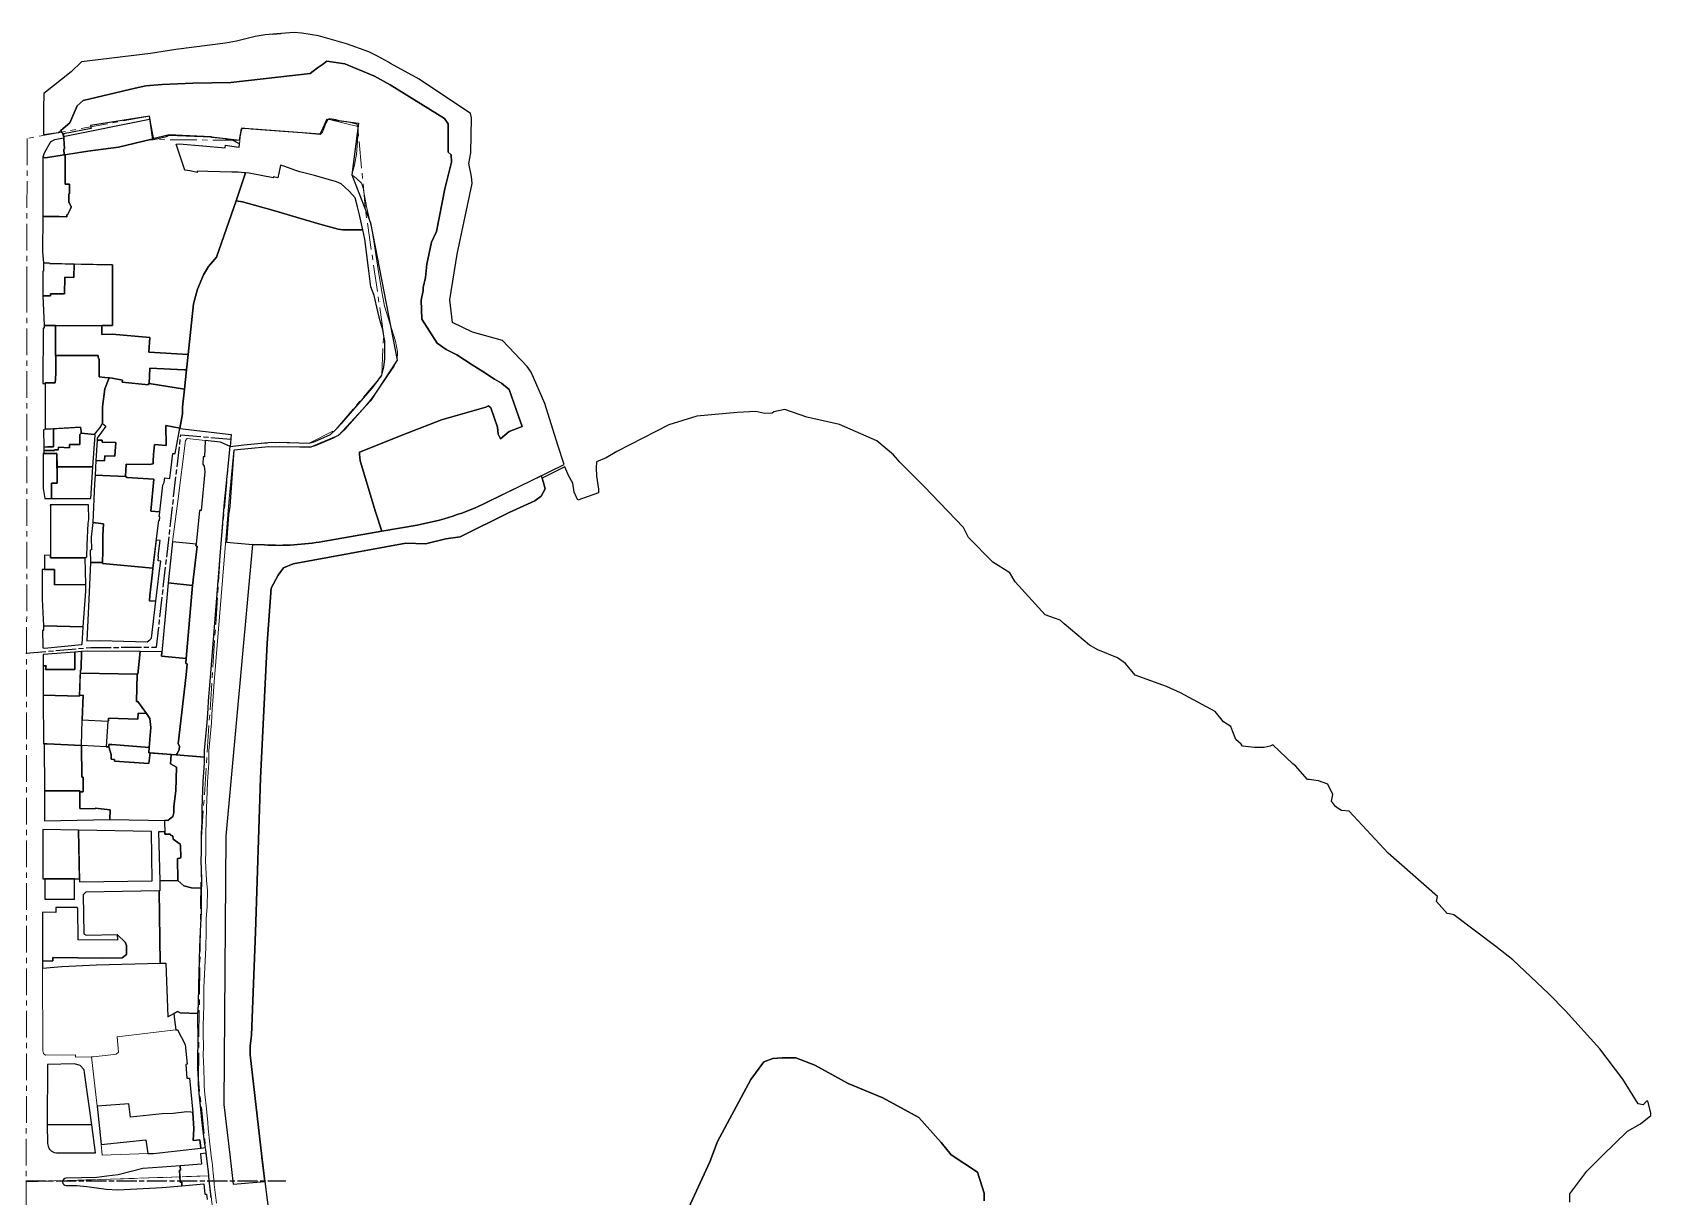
# Model space of a CAD drawing. Header units: millimetres. Extents: x 125232 to 134072, y 142885 to 152835.
# Drawn here: x 129595 to 131522, y 150669 to 152055 of the extents above; entities that cross this region are included whole.
import ezdxf

# ---------------------------------------------------------------- set-up
doc = ezdxf.new("R2010")
doc.units = ezdxf.units.MM
doc.linetypes.add('ACAD_ISO08W100', pattern=[36, 24, -3, 6, -3])
doc.linetypes.add('CENTER', pattern=[50.8, 31.75, -6.35, 6.35, -6.35])
for name, color, linetype in [('commerce', 10, 'Continuous'), ('commerce and residence', 32, 'Continuous'), ('green & plaza', 80, 'Continuous'), ('hospital', 231, 'Continuous'), ('industry', 35, 'Continuous'), ('military', 76, 'Continuous'), ('reserve', 253, 'Continuous'), ('residence', 2, 'Continuous'), ('residence-bad', 41, 'Continuous'), ('villadom', 51, 'Continuous'), ('water', 4, 'Continuous'), ('老城北中心线', 7, 'ACAD_ISO08W100')]:
    doc.layers.add(name, color=color, linetype=linetype)
for name, color, linetype, lineweight in [('government', 221, 'Continuous', 0), ('historical site', 232, 'Continuous', 0), ('parking', 8, 'Continuous', 0), ('school', 31, 'Continuous', 0), ('storage', 197, 'Continuous', 0), ('super block', 6, 'CENTER', 0)]:
    doc.layers.add(name, color=color, linetype=linetype, lineweight=lineweight)

msp = doc.modelspace()

# ---------------------------------------------------------------- linework, layer by layer
at = {"layer": 'commerce'}
for points in [[(129634.4, 151909.6), (129633.4, 151909.4), (129611.1, 151905.9), (129608, 151906.6), (129607.7, 151845.3), (129607.7, 151836), (129627.2, 151836.2), (129636.5, 151835.8), (129636.6, 151838.1), (129637.3, 151838.1), (129640.8, 151845.3), (129641.6, 151847.1), (129641.5, 151848.3), (129640.9, 151849.4), (129639.9, 151851), (129638.7, 151853.4), (129638.8, 151863.1), (129639.8, 151863.1), (129639.8, 151874.6), (129634.4, 151874.6)], [(129690.7, 151778.6), (129645.3, 151779.5), (129644.8, 151763.6), (129634.2, 151763.9), (129633.8, 151744), (129617.2, 151744.1), (129617, 151741.6), (129607.8, 151741.6), (129609.4, 151706.3), (129637.3, 151706.1), (129678, 151706.4), (129691, 151706.4)], [(129622.8, 151706.2), (129609.4, 151706.3), (129609.4, 151703.3), (129608.1, 151703.2), (129608, 151637.1), (129610.5, 151637.1), (129610.5, 151638), (129622.7, 151638.2), (129623.5, 151648.6), (129623.4, 151670.5), (129622.9, 151670.5)], [(129620.7, 151583.4), (129610.7, 151582.9), (129608.7, 151582.2), (129609, 151561.4), (129613.5, 151561.9), (129620.7, 151561.8)], [(129670.2, 151575.8), (129669.3, 151576.4), (129653.4, 151578.1), (129651.8, 151576.4), (129651.8, 151564.4), (129639.8, 151564.6), (129639.7, 151560.8), (129626.4, 151561.5), (129626.3, 151558.1), (129621.8, 151558.4), (129621.8, 151557.3), (129609, 151557.5), (129609, 151553.8), (129624.7, 151553.9), (129624.8, 151538), (129667.6, 151538)], [(129624.7, 151553.9), (129609, 151553.8), (129608.3, 151553.8), (129608.2, 151512.2), (129610.1, 151500.2), (129618.2, 151500.1), (129618.2, 151518.4), (129624.9, 151518.5)], [(129658.3, 151429.6), (129617, 151429.7), (129616.9, 151432.4), (129609.8, 151432.6), (129610, 151415.8), (129621.8, 151415.9), (129621.7, 151397.5), (129659, 151397.9)], [(129654.8, 151236.6), (129655.7, 151265.9), (129651.7, 151265.8), (129651.6, 151264.8), (129608.4, 151266.1), (129608.6, 151208), (129613.2, 151208), (129654.1, 151206.3)], [(129655.9, 151168.4), (129654.2, 151168.3), (129654.1, 151206.3), (129654, 151206.3), (129613.2, 151208), (129609.6, 151208), (129609.8, 151152.2), (129651.9, 151152), (129652, 151150.9), (129656, 151150.8)], [(129652, 151150.9), (129651.9, 151152), (129609.8, 151152.2), (129609.9, 151116.4), (129687.8, 151117.9), (129688.1, 151129.3), (129670.2, 151131.4), (129670.2, 151130.6), (129652, 151131.2)], [(129771.9, 151087), (129771.3, 151088.7), (129763.2, 151094.7), (129762.8, 151098.5), (129760.2, 151098.8), (129759.9, 151100.6), (129753.2, 151100.5), (129753.2, 151103.2), (129745.6, 151103.4), (129747, 151045.1), (129768.7, 151045.5), (129768.2, 151071.5), (129770.8, 151072), (129772, 151072.9)], [(129645.6, 151047.3), (129610.4, 151047.2), (129610.4, 151022.9), (129645.6, 151023)], [(129649.7, 151012), (129648.9, 151013.1), (129623.2, 151013), (129623.5, 151007.2), (129607.5, 151007.6), (129607.5, 150949.3), (129619.9, 150949.6), (129619.9, 150953.8), (129679.5, 150952.9), (129702.5, 150953.2), (129707.6, 150957.3), (129707.6, 150967.9), (129705.8, 150971.8), (129696.9, 150980.6), (129696.4, 150980.9), (129696.9, 150974.3), (129650.1, 150974.6)], [(129658, 150813.5), (129657.2, 150819.7), (129652.2, 150825), (129645.7, 150826.9), (129613.5, 150826.3), (129613.2, 150754.6), (129666.3, 150754.4)], [(129666.3, 150754.4), (129613.2, 150754.6), (129613.6, 150732.2), (129614.1, 150728.9), (129615.5, 150725.8), (129618, 150723.3), (129621.2, 150721.5), (129624.1, 150721), (129670.7, 150720.8)]]:
    msp.add_lwpolyline(points, close=True, dxfattribs=at)
at = {"layer": 'commerce and residence'}
for points in [[(129645.3, 151779.5), (129615.8, 151780), (129615.8, 151780.5), (129608.8, 151780.8), (129608.8, 151771), (129607.8, 151770.9), (129607.8, 151741.6), (129617, 151741.6), (129617.2, 151744.1), (129633.8, 151744), (129634.2, 151763.9), (129644.8, 151763.6)], [(129779, 151653.4), (129776.5, 151653.5), (129735.4, 151655.4), (129734.4, 151637.1), (129776.6, 151630.4)]]:
    msp.add_lwpolyline(points, close=True, dxfattribs=at)
at = {"layer": 'government'}
msp.add_lwpolyline([(129754.3, 150947), (129747.5, 150946.9), (129671.6, 150944.7), (129630.5, 150942.9), (129607.4, 150941.1), (129607.8, 150842.5), (129608.5, 150839.2), (129611, 150837.2), (129646.6, 150837.6), (129646.8, 150835), (129667.7, 150835.3), (129685.8, 150837.3), (129695.1, 150838.3), (129698, 150840.8), (129696.3, 150859.1), (129756, 150866.4), (129766.3, 150867.5), (129764.5, 150879.3), (129764, 150887), (129756.5, 150882.8)], close=True, dxfattribs=at)
at = {"layer": 'green & plaza'}
for points in [[(129847.9, 151941.5), (129869, 151939.8), (129938.2, 151934.5), (129947.4, 151952.1), (129983.8, 151947.1), (129975.6, 151885.9), (129997.8, 151828.5), (130029.6, 151665), (129998.1, 151616.6), (129959.8, 151575.4), (129927, 151561.3), (129877, 151561.8), (129835.4, 151557.7), (129830.4, 151490.6), (129828.7, 151480.8), (129826.4, 151448.4), (129857.5, 151445.6), (129871.8, 151444.9, 0.055962), (129941.3, 151449.1), (130011.6, 151461.4), (130003.9, 151484.4), (129985.7, 151545.1), (129984.9, 151553), (129984.9, 151555.6), (130041.5, 151578.2), (130082.5, 151593.9), (130135.2, 151608.9), (130138.2, 151610.7), (130141.3, 151608.1), (130149.1, 151585.4), (130150, 151576.7), (130152.6, 151571.5), (130163.1, 151580.2), (130178.5, 151586.2), (130174.3, 151598.3), (130162.8, 151630.2), (130153.9, 151637.8), (130145.7, 151642.2), (130131.5, 151651.4), (130119.1, 151659.4), (130100.5, 151671.5), (130092.7, 151675.3), (130087.9, 151677.8), (130077.4, 151685.1), (130058.9, 151713.8), (130058.2, 151736.6), (130060.8, 151747.9), (130060.8, 151751.4), (130063.4, 151763.6), (130065.1, 151779.3), (130070.4, 151805.4), (130076.5, 151818.4), (130086.3, 151868.9), (130094.2, 151900.7), (130094, 151909.4), (130090.5, 151912.7), (130090.2, 151946.4), (130086.2, 151952.8), (130021.2, 151992.8), (130002.7, 152003.2), (129967.2, 152017.9), (129946, 152021), (129940.6, 152017.3), (129934.7, 152013), (129926, 152006.5), (129831.7, 151995.6), (129786.6, 151994.9), (129749.8, 151993.2), (129730.6, 151991.8), (129717.7, 151989), (129655.9, 151974.4), (129648.6, 151967.8), (129639.9, 151947.7), (129631.9, 151940.8), (129629.3, 151938.7), (129631.7, 151934), (129632, 151931.4), (129734.7, 151952), (129739.6, 151928), (129755, 151931.5), (129758.1, 151933.1), (129808.6, 151931), (129842, 151926.9), (129844.3, 151940.4)], [(129879.8, 151393.5), (129887.9, 151408.8), (129894.3, 151417.7), (129905.7, 151422.5), (130040.1, 151447.2), (130063.5, 151446.4), (130087.8, 151452.1), (130104.8, 151454.5), (130163, 151483.6), (130193.7, 151497.3), (130201, 151502.9), (130205.8, 151511.8), (130203.4, 151520.7), (130201.3, 151527.4), (130136.9, 151495.8, -0.070772), (130053.3, 151468.7), (130011.6, 151461.4), (129941.3, 151449.1, -0.055962), (129871.8, 151444.9), (129857.5, 151445.6), (129825.6, 151098), (129823.4, 150778.5), (129830.3, 150718.5), (129834.3, 150683.5), (129872.2, 150686.8), (129868.6, 150715.6), (129868.5, 150716.5), (129854.7, 150837.5), (129854.7, 150848), (129856.3, 150861), (129861.2, 150983.7), (129866.8, 151167), (129874.9, 151328)], [(129770.4, 150700.3), (129771.6, 150700.4), (129771.5, 150705.3), (129750, 150703.8), (129727.1, 150702.3), (129697.6, 150694.9), (129684, 150693), (129672.1, 150691.7), (129635.6, 150690.7, 0.99467), (129635.8, 150682), (129648.4, 150682), (129660.3, 150680.7), (129683.1, 150677.8), (129697.2, 150676.8), (129750, 150679.7), (129773.2, 150681.6), (129773.2, 150686), (129771.3, 150686)]]:
    msp.add_lwpolyline(points, format="xyb", close=True, dxfattribs=at)
for points in [[(129633, 151916.4), (129633.6, 151916.6), (129632.7, 151929.5), (129621.9, 151927.4), (129620.8, 151926.9), (129618.1, 151925.4), (129617.1, 151924.7), (129616.7, 151924.2), (129609.9, 151912.3), (129609.1, 151910.4), (129608, 151906.6), (129611.1, 151905.9), (129633.4, 151909.4)], [(129979.8, 151858.2), (129972.8, 151865.9), (129967.1, 151871.5), (129963, 151875.2), (129957.5, 151877.6), (129931.3, 151884.8), (129913.9, 151889.3), (129907.7, 151891.2), (129895.9, 151895.8), (129890.9, 151897.3), (129889.9, 151893.4), (129887.5, 151882.2), (129882.5, 151883.4), (129882.1, 151882.2), (129853.3, 151887.6), (129849.3, 151888), (129838.5, 151856), (129838, 151854.8), (129845.4, 151853.4), (129881.4, 151843.6), (129920.3, 151832), (129937.7, 151826.8), (129959.3, 151821.2), (129965, 151820.1), (129988.7, 151820.4), (129984.8, 151838), (129982.4, 151847.7)], [(129650.5, 151105.4), (129607.9, 151106.1), (129607.8, 151047.2), (129651.7, 151047.3)]]:
    msp.add_lwpolyline(points, close=True, dxfattribs=at)
for points in [[(130728.5, 150664), (130728.5, 150672.9), (130720.4, 150697.9), (130720.4, 150697.9), (130689.3, 150718.6), (130677.2, 150733.1), (130650.5, 150763), (130607.6, 150786.4), (130566.4, 150803.4), (130526.8, 150825.2), (130504.2, 150834.1), (130488, 150834.1), (130476.7, 150833.3), (130466.2, 150829.2), (130450.8, 150808.2), (130410.8, 150734.6), (130402, 150710.3), (130360.7, 150620.7)], [(129808.4, 150667.5), (129805.8, 150688.2), (129804.9, 150698.8), (129803.8, 150707.5), (129802.2, 150720.7), (129795.4, 150719.8), (129796.6, 150707.5), (129771.5, 150705.4), (129771.6, 150700.4), (129770.4, 150700.3), (129771.3, 150686), (129773.2, 150686), (129773.2, 150681.6), (129799.4, 150684), (129800.7, 150671.8), (129802.6, 150671.9), (129803.4, 150665.4)]]:
    msp.add_lwpolyline(points, dxfattribs=at)
at = {"layer": 'historical site'}
msp.add_lwpolyline([(129808.4, 150667.5), (129805.8, 150688.2), (129804.9, 150698.8), (129803.8, 150707.5), (129802.1, 150721.4), (129800.9, 150731.3), (129798.4, 150750), (129797.2, 150760.4), (129796.1, 150772.8), (129794.1, 150791.7), (129793.3, 150802.4), (129793.1, 150808.4), (129792.3, 150821.9), (129792.2, 150837.9), (129792.6, 150849.8), (129792.7, 150864.9), (129792.4, 150872.9), (129792.4, 150884.6), (129793.1, 150897.3), (129793.5, 150920.8), (129794.7, 150965.7), (129795.5, 150984.9), (129796.3, 151000), (129796.8, 151008.5), (129796.9, 151019.8), (129796.6, 151027.7), (129797, 151047.3), (129796.5, 151068.7), (129796.7, 151079.3), (129796.8, 151101.2), (129797.4, 151115.6), (129797.7, 151131.6), (129798.9, 151162.9), (129800.3, 151185.3), (129800.5, 151200.2), (129803.4, 151233.6), (129804.5, 151249.9), (129805, 151259.3), (129806.9, 151282.4), (129821.4, 151461.4), (129823.7, 151491.1), (129824.6, 151500), (129825.3, 151506.9), (129830.7, 151562.3), (129847.3, 151564.1), (129876.1, 151566.8), (129889.8, 151567.3), (129925, 151566), (129931.6, 151568), (129950.3, 151576.3), (129956.6, 151582.4), (129963.9, 151590.1), (130000, 151631.7), (130004, 151636.8), (130011.6, 151647), (130013.9, 151656.7), (130015, 151666.5), (130015.1, 151681), (130014.9, 151688.2), (130014.3, 151691.6), (130012.5, 151701.1), (130009, 151713.1), (130006.6, 151723), (130002.1, 151742.1), (129998.5, 151752.2), (129995.7, 151774.6), (129991.2, 151809.1), (129984.8, 151838), (129982.4, 151847.7), (129979.8, 151858.2), (129972.8, 151865.9), (129967.1, 151871.5), (129963, 151875.2), (129957.5, 151877.6), (129931.3, 151884.8), (129913.9, 151889.3), (129907.7, 151891.2), (129895.9, 151895.8), (129890.9, 151897.3), (129889.9, 151893.4), (129887.5, 151882.2), (129882.5, 151883.4), (129882.1, 151882.2), (129853.3, 151887.6), (129847.6, 151888.1), (129840.5, 151888.8), (129832.8, 151888.9), (129804.3, 151889.6), (129791.6, 151890.1), (129791.4, 151888.6), (129783.3, 151890.5), (129776.9, 151891.3), (129766.5, 151922.4), (129770.3, 151922.7), (129798.5, 151920.3), (129825.1, 151918.1), (129825.3, 151921.1), (129838.1, 151919.2), (129841.4, 151918.6), (129843.5, 151938.1), (129844.9, 151941.8), (129851.8, 151941), (129855.1, 151940.5), (129867.1, 151939.5), (129916.4, 151935.8), (129937.9, 151933.7), (129940.7, 151936.5), (129946.6, 151951.8), (129949.3, 151952.7), (129956.7, 151951.8), (129960.7, 151950.5), (129966.1, 151949.7), (129969.3, 151949.3), (129981.8, 151946.2), (129982.7, 151943.5), (129983.2, 151937.7), (129981.8, 151914.8), (129981.4, 151910.4), (129978.8, 151897.4), (129975.6, 151885.9), (129980.7, 151881.8), (129987.1, 151875.8), (129989.2, 151870), (129993.3, 151848), (130000, 151819.1), (130007, 151773.1), (130011.2, 151748.6), (130014.5, 151729.5), (130022.8, 151702.9), (130027.7, 151687.6), (130030, 151674.8), (130029.6, 151665), (130026.2, 151657.9), (130017.5, 151645.1), (130007.5, 151630.5), (130002, 151623), (130000, 151620.1), (129991.5, 151610), (129967.3, 151582.3), (129959.6, 151575.2), (129953.7, 151572), (129933.1, 151563.2), (129925.7, 151560.9), (129889.8, 151562.2), (129876.5, 151561.8), (129847.8, 151559), (129835.4, 151557.7), (129829.7, 151500), (129828.7, 151490.6), (129826.5, 151461), (129811.9, 151282), (129810.1, 151259), (129809.6, 151250), (129808.5, 151233.2), (129805.6, 151199.9), (129805.4, 151185.1), (129804, 151162.7), (129803.6, 151151.5), (129802.8, 151131.4), (129802.4, 151115.4), (129801.9, 151101.1), (129801.8, 151079.3), (129801.5, 151068.7), (129802.7, 151045.3), (129803.9, 151033.9), (129803.6, 151013.8), (129802.5, 151000), (129802.4, 150984.6), (129801.8, 150965.7), (129799.6, 150917.5), (129799.4, 150897.2), (129799, 150883.9), (129798.7, 150873), (129798.9, 150862.9), (129799, 150847.3), (129798.9, 150837.2), (129799.4, 150821.6), (129799.9, 150805.5), (129800, 150799.9), (129800.7, 150791), (129802.8, 150773.4), (129804.1, 150757), (129804.8, 150750), (129806.6, 150731.8), (129808.3, 150717.6), (129809.8, 150706.6), (129810.4, 150700.6), (129810.7, 150696.6), (129811.4, 150689.7), (129811.9, 150683.4), (129814.8, 150661)], dxfattribs=at)
at = {"layer": 'hospital'}
msp.add_lwpolyline([(129736.4, 151227.7), (129735.1, 151238.1), (129731.2, 151244.2), (129721.3, 151244.7), (129721.1, 151237.5), (129686.1, 151238.6), (129686, 151235.4), (129685.2, 151235.2), (129683.1, 151204.7), (129686.4, 151204.7), (129686.3, 151207.1), (129689.9, 151207.2), (129734.4, 151203.6)], close=True, dxfattribs=at)
at = {"layer": 'industry'}
for points in [[(129838.5, 151856), (129849.3, 151888), (129847.6, 151888.1), (129840.5, 151888.8), (129832.8, 151888.9), (129804.3, 151889.6), (129791.6, 151890.1), (129791.4, 151888.6), (129783.3, 151890.5), (129776.9, 151891.3), (129766.5, 151922.4), (129770.3, 151922.7), (129798.5, 151920.3), (129825.1, 151918.1), (129825.3, 151921.1), (129838.1, 151919.2), (129841.4, 151918.6), (129841.8, 151922.6), (129833.5, 151927.1), (129826, 151927.8), (129826.1, 151928.6), (129808.5, 151930.3), (129808.6, 151931), (129774.1, 151932.7), (129758.1, 151933.2), (129738.7, 151928.7), (129738.8, 151928), (129735.9, 151928), (129697.9, 151918.7), (129661.4, 151913.9), (129634.4, 151909.6), (129634.4, 151874.6), (129639.8, 151874.6), (129639.8, 151863.1), (129638.8, 151863.1), (129638.7, 151853.4), (129639.9, 151851), (129640.9, 151849.4), (129641.5, 151848.3), (129641.6, 151847.1), (129640.8, 151845.3), (129637.3, 151838.1), (129636.6, 151838.1), (129636.5, 151835.8), (129627.2, 151836.2), (129607.7, 151836), (129607.5, 151794), (129608.8, 151780.8), (129615.8, 151780.5), (129615.8, 151780), (129690.7, 151778.6), (129691, 151706.4), (129678, 151706.4), (129678.1, 151695.6), (129690.5, 151695.8), (129735.1, 151691.9), (129734.2, 151674.4), (129780.9, 151671.7), (129787.2, 151732.3), (129791.9, 151749.4), (129799.3, 151766.5), (129805, 151776.5), (129814.7, 151787.6)], [(129737.2, 151103.6), (129650.5, 151105.4), (129651.7, 151043.7), (129738.2, 151045)]]:
    msp.add_lwpolyline(points, close=True, dxfattribs=at)
at = {"layer": 'military'}
for points in [[(129652.6, 151295.5), (129653.6, 151297.5), (129654, 151318), (129646.1, 151317.4), (129646.1, 151296.6), (129611.2, 151296.6), (129611.7, 151301.1), (129608.1, 151301.1), (129608.4, 151266.1), (129651.6, 151264.8)], [(129778.4, 151290.3), (129779.8, 151303.5), (129778.1, 151303.7), (129778.7, 151309.8), (129749.2, 151312.4), (129749.7, 151317.6), (129723.8, 151318), (129721.1, 151291), (129720.1, 151291), (129719.5, 151258.6), (129721, 151258.5), (129731.2, 151244.2), (129735.1, 151238.1), (129736.4, 151227.7), (129734.4, 151203.6), (129734.1, 151197.3), (129760.8, 151195.3), (129766.6, 151194.9), (129767.9, 151196.5), (129770.2, 151200.8), (129770.4, 151205.3), (129768.9, 151208)]]:
    msp.add_lwpolyline(points, close=True, dxfattribs=at)
at = {"layer": 'parking'}
for points in [[(129685.2, 151235.2), (129654.8, 151236.6), (129654.1, 151206.3), (129683.1, 151204.7)], [(129730.5, 150736.5), (129677.3, 150731), (129678.7, 150718.2), (129733, 150720)]]:
    msp.add_lwpolyline(points, close=True, dxfattribs=at)
at = {"layer": 'reserve'}
for points in [[(129681.6, 151630.7), (129686.7, 151643.9), (129681.6, 151644.5), (129674.8, 151645.1), (129674.9, 151666), (129673.6, 151668.4), (129673.7, 151670.7), (129623.4, 151670.5), (129623.5, 151648.6), (129622.7, 151638.2), (129610.5, 151638), (129610.5, 151637.1), (129610.7, 151582.9), (129652.8, 151585.2), (129653.6, 151580.4), (129653.4, 151578.1), (129669.3, 151576.4), (129676.3, 151585), (129678.9, 151589.6), (129679.1, 151609.4)], [(129786.2, 151396.8), (129756.9, 151399.9), (129754, 151364.2), (129749.2, 151312.4), (129778.7, 151309.8)], [(129723.8, 151318), (129660.9, 151318.5), (129654, 151318), (129653.6, 151297.5), (129652.6, 151295.5), (129652.5, 151292.3), (129721.1, 151291)], [(129797.7, 151131.6), (129798.9, 151162.9), (129800.3, 151185.3), (129800.4, 151192.4), (129766.6, 151194.9), (129760.8, 151195.3), (129760.5, 151195.3), (129759.9, 151184.1), (129766.9, 151180.4), (129766.3, 151152.1), (129763.9, 151133.5), (129763.8, 151126.3), (129762.6, 151121.7), (129756.7, 151116.8), (129752.8, 151116.8), (129753.2, 151100.5), (129759.9, 151100.6), (129760.2, 151098.8), (129762.8, 151098.5), (129763.2, 151094.7), (129771.3, 151088.7), (129771.9, 151087), (129772, 151072.9), (129770.8, 151072), (129768.2, 151071.5), (129768.7, 151045.5), (129775.7, 151039.1), (129785, 151036.5), (129796.8, 151036), (129797, 151047.3), (129796.5, 151068.7), (129796.7, 151079.3), (129796.8, 151101.2), (129797.4, 151115.6)], [(129795.5, 150984.9), (129796.3, 151000), (129796.8, 151008.5), (129796.9, 151019.8), (129796.6, 151027.7), (129796.8, 151036), (129785, 151036.5), (129775.7, 151039.1), (129768.7, 151045.5), (129747, 151045.1), (129747.3, 151033.2), (129746.3, 151033.2), (129747.5, 150946.9), (129754.3, 150947), (129756.5, 150882.8), (129768, 150889.2), (129771.3, 150887.7), (129792.5, 150887), (129793.1, 150897.3), (129793.5, 150920.8), (129794.7, 150965.7)], [(129797.2, 150760.4), (129796.1, 150772.8), (129794.1, 150791.7), (129793.3, 150802.4), (129793.1, 150808.4), (129792.3, 150821.9), (129792.2, 150837.9), (129792.6, 150849.8), (129792.7, 150864.9), (129792.4, 150872.9), (129792.4, 150884.6), (129792.5, 150887), (129771.3, 150887.7), (129768, 150889.2), (129764, 150887), (129764.5, 150879.3), (129766.3, 150867.5), (129768.3, 150867.6), (129777.2, 150850.1), (129779.8, 150826.4), (129778.3, 150826.3), (129779.3, 150809.9), (129782.5, 150810.1), (129786.3, 150769.1), (129787.5, 150749.5), (129786.9, 150735.7), (129794.9, 150736.5), (129796.1, 150726.4), (129801.4, 150727.2), (129800.9, 150731.3), (129798.4, 150750)]]:
    msp.add_lwpolyline(points, close=True, dxfattribs=at)
at = {"layer": 'residence'}
for points in [[(129734.7, 151955.6), (129664.7, 151944.4), (129665.3, 151940.9), (129632.3, 151934.7), (129633.6, 151916.6), (129633, 151916.4), (129633.4, 151909.4), (129661.4, 151913.9), (129697.9, 151918.7), (129735.9, 151928), (129738.8, 151928)], [(129735.1, 151691.9), (129690.5, 151695.8), (129678.1, 151695.6), (129678, 151706.4), (129637.3, 151706.1), (129622.8, 151706.2), (129622.9, 151670.5), (129623.4, 151670.5), (129673.7, 151670.7), (129673.6, 151668.4), (129674.9, 151666), (129674.8, 151645.1), (129681.6, 151644.5), (129690.3, 151643.5), (129702.6, 151641.2), (129702.4, 151638.9), (129733.7, 151635.5), (129733.8, 151637.2), (129734.4, 151637.1), (129735.4, 151655.4), (129776.5, 151653.5), (129779, 151653.4), (129780.9, 151671.7), (129734.2, 151674.4)], [(129651.8, 151576.4), (129653.4, 151578.1), (129653.6, 151580.4), (129652.8, 151585.2), (129620.7, 151583.4), (129620.7, 151561.8), (129613.5, 151561.9), (129609, 151561.4), (129609, 151557.5), (129621.8, 151557.3), (129621.8, 151558.4), (129626.3, 151558.1), (129626.4, 151561.5), (129639.7, 151560.8), (129639.8, 151564.6), (129651.8, 151564.4)], [(129667.6, 151538), (129624.8, 151538), (129624.9, 151518.5), (129618.2, 151518.4), (129618.2, 151500.1), (129665.1, 151500.3)], [(129745.8, 151474.1), (129746.6, 151473.9), (129747.2, 151478.4), (129746.4, 151478.5), (129747, 151483.9), (129747, 151484.3), (129736.6, 151485.1), (129740.2, 151523.4), (129708.4, 151525.4), (129706.1, 151526.5), (129670.1, 151528.1), (129669.5, 151517.7), (129667.5, 151471.8), (129680.2, 151470), (129679.4, 151456.4), (129679.4, 151437.7), (129679.1, 151423.9), (129679, 151422.9), (129738.9, 151417.2)], [(129662.1, 151492.9), (129616.8, 151492.9), (129616.9, 151491.4), (129616.9, 151491.4), (129617, 151432.4), (129616.9, 151432.4), (129617, 151429.7), (129658.3, 151429.6), (129660.3, 151430.7), (129660.8, 151445.2), (129661.9, 151470.4), (129662.6, 151475.4)], [(129791.5, 151443.7), (129790.1, 151443.9), (129790.3, 151445.7), (129762.1, 151448.6), (129756.9, 151399.9), (129786.2, 151396.8)], [(129658.9, 151390.1), (129659, 151397.9), (129621.7, 151397.5), (129621.8, 151415.9), (129610, 151415.8), (129607.1, 151415.7), (129607, 151380.3), (129608.6, 151348.6), (129655.8, 151347.6)], [(129738.3, 151412.2), (129738.8, 151417), (129738.9, 151417.2), (129679, 151422.9), (129679.1, 151423.9), (129664.5, 151423.9), (129662.6, 151379.9), (129660.1, 151330.9), (129676.7, 151331.1), (129732, 151329.5), (129735.4, 151331.8), (129737.4, 151334), (129742.2, 151377.9), (129734.7, 151378.4), (129735.2, 151384.6)], [(129646.1, 151317.4), (129608.1, 151314.4), (129608.1, 151301.1), (129611.7, 151301.1), (129611.2, 151296.6), (129646.1, 151296.6)], [(129720.1, 151291), (129652.5, 151292.3), (129651.7, 151265.8), (129655.7, 151265.9), (129654.8, 151236.6), (129685.2, 151235.2), (129686, 151235.4), (129686.1, 151238.6), (129721.1, 151237.5), (129721.3, 151244.7), (129731.2, 151244.2), (129721, 151258.5), (129719.5, 151258.6)], [(129766.9, 151180.4), (129759.9, 151184.1), (129760.5, 151195.3), (129735.5, 151197.2), (129733.9, 151184.5), (129693, 151187.4), (129693.3, 151189.3), (129689.1, 151189.7), (129689.4, 151195.4), (129686.4, 151204.7), (129683.1, 151204.7), (129654.1, 151206.3), (129654.2, 151168.3), (129655.9, 151168.4), (129656, 151150.8), (129652, 151150.9), (129652, 151131.2), (129670.2, 151130.6), (129670.2, 151131.4), (129688.1, 151129.3), (129687.8, 151117.9), (129756.7, 151116.8), (129762.6, 151121.7), (129763.8, 151126.3), (129763.9, 151133.5), (129766.3, 151152.1)], [(129735.5, 151197.2), (129734.1, 151197.3), (129734.4, 151203.6), (129689.9, 151207.2), (129686.3, 151207.1), (129686.4, 151204.7), (129689.4, 151195.4), (129689.1, 151189.7), (129693.3, 151189.3), (129693, 151187.4), (129733.9, 151184.5)], [(129746.3, 151033.2), (129659.1, 151031.6), (129655.9, 151028.3), (129656.6, 150982), (129659.5, 150980.2), (129696.4, 150980.9), (129696.9, 150980.6), (129705.8, 150971.8), (129707.6, 150967.9), (129707.6, 150957.3), (129702.5, 150953.2), (129679.5, 150952.9), (129619.9, 150953.8), (129619.9, 150949.6), (129607.5, 150949.3), (129607.4, 150941.1), (129630.5, 150942.9), (129671.6, 150944.7), (129747.5, 150946.9)], [(129787.5, 150749.5), (129786.3, 150769.1), (129784, 150769.4), (129779.4, 150769.9), (129763.1, 150767.9), (129750, 150767.4), (129712.1, 150763.6), (129710.2, 150779.3), (129704.9, 150779.1), (129672.7, 150776.4), (129677.3, 150731), (129730.5, 150736.5), (129733, 150720), (129739.5, 150720), (129796.1, 150726.4), (129794.9, 150736.5), (129786.9, 150735.7)]]:
    msp.add_lwpolyline(points, close=True, dxfattribs=at)
at = {"layer": 'residence-bad'}
for points in [[(129774.3, 151608.9), (129776.6, 151630.4), (129734.4, 151637.1), (129733.8, 151637.2), (129733.7, 151635.5), (129702.4, 151638.9), (129702.6, 151641.2), (129690.3, 151643.5), (129686.7, 151643.9), (129681.6, 151630.7), (129679.1, 151609.4), (129678.9, 151589.6), (129682.8, 151586.6), (129672.7, 151572.2), (129672.5, 151569.8), (129678.6, 151569.9), (129678.6, 151567.4), (129694.6, 151567.1), (129694.1, 151556.5), (129693.4, 151550.6), (129681.8, 151551.2), (129681.2, 151545.2), (129671.1, 151545.6), (129670.1, 151528.1), (129706.3, 151526.5), (129707.1, 151541), (129734.3, 151540.9), (129739.2, 151541.4), (129739.4, 151544.7), (129739.7, 151552.7), (129741, 151564.6), (129754.5, 151563.4), (129754.4, 151587.1), (129770.9, 151584), (129774.1, 151601.2)], [(129762.5, 151553.8), (129765.3, 151553.8), (129770.9, 151584), (129754.4, 151587.1), (129754.5, 151563.4), (129741, 151564.6), (129739.7, 151552.7), (129739.4, 151544.7), (129739.2, 151541.4), (129734.3, 151540.9), (129707.1, 151541), (129706.3, 151526.4), (129708.4, 151525.4), (129740.2, 151523.4), (129736.6, 151485.1), (129747, 151484.3), (129750.7, 151516.2), (129752.5, 151519.2), (129753.3, 151525), (129759, 151524.2)], [(129694.6, 151567.1), (129678.6, 151567.4), (129678.6, 151569.9), (129672.5, 151569.8), (129671.1, 151545.6), (129681.2, 151545.2), (129681.8, 151551.2), (129693.4, 151550.6), (129694.1, 151556.5)], [(129821.4, 151461.4), (129823.7, 151491.1), (129824.6, 151500), (129825.3, 151506.9), (129830.7, 151562.3), (129819.2, 151567.3), (129801.1, 151569.2), (129800.3, 151549.9), (129798.6, 151549.8), (129798.2, 151541.2), (129800, 151538.6), (129800.8, 151532), (129796.5, 151485.9), (129794.2, 151485.8), (129790.3, 151445.7), (129790.1, 151443.9), (129791.5, 151443.7), (129786.2, 151396.8), (129778.7, 151309.8), (129778.1, 151303.7), (129779.8, 151303.5), (129778.4, 151290.3), (129768.9, 151208), (129770.4, 151205.3), (129770.2, 151200.8), (129767.9, 151196.5), (129766.6, 151194.9), (129800.4, 151192.4), (129800.5, 151200.2), (129803.4, 151233.6), (129804.5, 151249.9), (129805, 151259.3), (129806.9, 151282.4)], [(129679.4, 151456.4), (129680.2, 151470), (129667.5, 151471.8), (129665.5, 151454.2), (129665.8, 151439.3), (129664.3, 151438.8), (129664.5, 151423.9), (129679.1, 151423.9), (129679.4, 151437.7)], [(129748.2, 151425.8), (129745.1, 151426.2), (129745.7, 151431.3), (129745.1, 151431.5), (129747.4, 151450.2), (129742.9, 151450.7), (129738.9, 151417.2), (129738.8, 151417), (129738.3, 151412.2), (129735.2, 151384.6), (129734.7, 151378.4), (129742.2, 151377.9), (129746.3, 151411.2)], [(129655.8, 151347.6), (129608.6, 151348.6), (129608.6, 151343.2), (129607.4, 151343.2), (129607.7, 151324.5), (129607.7, 151322.4), (129609.9, 151321.9), (129653.8, 151326.2), (129654.8, 151326.9)]]:
    msp.add_lwpolyline(points, close=True, dxfattribs=at)
at = {"layer": 'school'}
msp.add_lwpolyline([(129782.5, 150810.1), (129779.3, 150809.9), (129778.3, 150826.3), (129779.8, 150826.4), (129777.2, 150850.1), (129768.3, 150867.6), (129766.3, 150867.5), (129756, 150866.4), (129696.3, 150859.1), (129698, 150840.8), (129695.1, 150838.3), (129685.8, 150837.3), (129667.7, 150835.3), (129665.9, 150835.3), (129672.7, 150776.4), (129704.9, 150779.1), (129710.2, 150779.3), (129712.1, 150763.6), (129750, 150767.4), (129763.1, 150767.9), (129779.4, 150769.9), (129784, 150769.4), (129786.3, 150769.1)], close=True, dxfattribs=at)
at = {"layer": 'storage'}
msp.add_lwpolyline([(129800.8, 151532), (129800, 151538.6), (129798.2, 151541.2), (129798.6, 151549.8), (129800.3, 151549.9), (129801.1, 151569.2), (129779.5, 151571.6), (129777.9, 151569.2), (129768.5, 151497.1), (129762.1, 151448.6), (129790.3, 151445.7), (129794.2, 151485.8), (129796.5, 151485.9)], close=True, dxfattribs=at)
at = {"layer": 'super block'}
msp.add_lwpolyline([(129589.1, 151929), (129588.9, 151753.5), (129588.2, 150686.4), (129805.3, 150693.5), (129793.1, 150808.4), (129796.8, 151096.7), (129819.5, 151437.9), (129830.7, 151562.3), (129882.9, 151567.1), (129925, 151566), (129956.6, 151582.4), (130011.6, 151647), (130013.4, 151696.4), (129992.1, 151843.3), (129982.7, 151943.5), (129945.9, 151952.3), (129938.2, 151934.5), (129844.6, 151941), (129842, 151926.9), (129739.8, 151927.7), (129734.7, 151955.6), (129589.1, 151929)], dxfattribs=at)
msp.add_lwpolyline([(129860.5, 150252.9), (129805.3, 150693.5), (129588.2, 150686.4), (129587.6, 149887.5), (129769.2, 149894.4), (129833.2, 149906), (129916.2, 149921.7)], close=True, dxfattribs=at)
at = {"layer": 'villadom'}
msp.add_lwpolyline([(130006.6, 151723), (130002.1, 151742.1), (129998.5, 151752.2), (129995.7, 151774.6), (129991.2, 151809.1), (129988.7, 151820.4), (129965, 151820.1), (129959.3, 151821.2), (129937.7, 151826.8), (129920.3, 151832), (129881.4, 151843.6), (129845.4, 151853.4), (129838, 151854.8), (129814.7, 151787.6), (129805, 151776.5), (129799.3, 151766.5), (129791.9, 151749.4), (129787.2, 151732.3), (129780.9, 151671.7), (129779, 151653.4), (129776.6, 151630.4), (129774.3, 151608.9), (129774.1, 151601.2), (129770.9, 151583.8), (129832.1, 151576.6), (129830.7, 151562.3), (129847.3, 151564.1), (129876.1, 151566.8), (129889.8, 151567.3), (129925, 151566), (129931.6, 151568), (129950.3, 151576.3), (129956.6, 151582.4), (129963.9, 151590.1), (130000, 151631.7), (130004, 151636.8), (130011.6, 151647), (130013.9, 151656.7), (130015, 151666.5), (130015.1, 151681), (130014.9, 151688.2), (130014.3, 151691.6), (130012.5, 151701.1), (130009, 151713.1)], close=True, dxfattribs=at)
at = {"layer": 'water'}
msp.add_lwpolyline([(129891, 152054), (129872.4, 152052.4), (129860.5, 152050.7), (129838.6, 152044.9), (129825.2, 152042.7), (129766.3, 152034.9), (129736, 152030.4), (129654, 152020.4), (129641.8, 152008.3), (129608.9, 151982.6), (129608.8, 151964.8), (129608.6, 151937.2), (129608.6, 151933.7), (129626.4, 151936.3), (129631.9, 151940.8), (129639.9, 151947.7), (129648.6, 151967.8), (129655.9, 151974.4), (129717.7, 151989), (129730.6, 151991.8), (129749.8, 151993.2), (129786.6, 151994.9), (129831.7, 151995.6), (129926, 152006.5), (129934.7, 152013), (129940.6, 152017.3), (129946, 152021), (129967.2, 152017.9), (130002.7, 152003.2), (130021.2, 151992.8), (130086.2, 151952.8), (130090.2, 151946.4), (130090.5, 151912.7), (130094, 151909.4), (130094.2, 151900.7), (130086.3, 151868.9), (130076.5, 151818.4), (130070.4, 151805.4), (130065.1, 151779.3), (130063.4, 151763.6), (130060.8, 151751.4), (130060.8, 151747.9), (130058.2, 151736.6), (130058.9, 151713.8), (130077.4, 151685.1), (130087.9, 151677.8), (130092.7, 151675.3), (130100.5, 151671.5), (130119.1, 151659.4), (130131.5, 151651.4), (130145.7, 151642.2), (130153.9, 151637.8), (130162.8, 151630.2), (130174.3, 151598.3), (130178.5, 151586.2), (130163.1, 151580.2), (130152.6, 151571.5), (130150, 151576.7), (130149.1, 151585.4), (130141.3, 151608.1), (130138.2, 151610.7), (130135.2, 151608.9), (130082.5, 151593.9), (130041.5, 151578.2), (129984.9, 151555.6), (129984.9, 151553), (129985.7, 151545.1), (130003.9, 151484.4), (130011.6, 151461.4), (130053.3, 151468.7, 0.070772), (130136.9, 151495.8), (130228.5, 151540.7), (130221.1, 151563.8), (130205.4, 151613.3), (130189.2, 151650.7), (130184.4, 151657.6), (130155.1, 151688.6), (130119.5, 151698.2), (130095.6, 151710), (130092.5, 151737), (130101, 151791.3), (130118.8, 151875.6), (130118, 151883.7), (130115, 151899.4), (130117.2, 151911.8), (130118.1, 151953.7), (130116.9, 151958.6), (130055.7, 151999.5), (130021.6, 152018.4), (130019.5, 152019.8), (130006.1, 152027.2), (129995.9, 152032.2), (129969.3, 152041.9), (129952.7, 152046.7), (129936.1, 152051.3), (129916.2, 152054.4), (129906.9, 152055.4), (129881.7, 152053.2)], format="xyb", close=True, dxfattribs=at)
for points in [[(131425.4, 150662.4), (131425.4, 150672.1), (131445.8, 150699.2), (131464.4, 150717.8), (131494.3, 150746.8), (131509.6, 150755.7), (131521.8, 150765.4), (131521.8, 150768.6), (131518.5, 150782.4), (131516.9, 150782.4), (131512.9, 150778.3), (131507.1, 150779.5), (131488.5, 150808.6), (131461.1, 150844.9), (131420.6, 150890.1), (131400.4, 150910.3), (131357.6, 150950.7), (131337.4, 150966.8), (131287.6, 151004.5), (131284.4, 151005.3), (131279.5, 151006.1), (131267, 151020.3), (131268.2, 151026.3), (131209.2, 151078), (131162.8, 151127.7), (131153.9, 151128.5), (131149.8, 151130.9), (131146.6, 151133.3), (131141.8, 151139.8), (131143.4, 151147.9), (131137.7, 151160), (131126.4, 151164), (131115.1, 151165.6), (131113.5, 151165.6), (131098.9, 151181.8), (131095.7, 151184.2), (131072.2, 151206.8), (131069, 151205.2), (131061.7, 151203.6), (131050.4, 151203.6), (131035.8, 151205.2), (131034.2, 151207.6), (131027.8, 151213.3), (131024.5, 151222.2), (131022.1, 151228.6), (131013.2, 151234.3), (131003.5, 151246.4), (130962.3, 151269), (130945.3, 151276.3), (130908.1, 151290), (130896.8, 151303.7), (130887.1, 151310.5), (130863.6, 151319.9), (130853.9, 151325.5), (130823.7, 151351.1), (130818.8, 151355.2), (130812.3, 151357.6), (130801, 151361.6), (130765.4, 151401.2), (130759, 151411.7), (130738.8, 151424.6), (130709.7, 151453.7), (130704, 151465.8), (130656.9, 151514.5), (130628.1, 151543.7), (130620.6, 151552.3), (130600.6, 151568.8), (130556.3, 151588.3), (130517.3, 151597), (130491, 151606.3), (130478.1, 151603.3), (130476.2, 151601.9), (130467.4, 151601.4), (130456.7, 151603.8), (130434.3, 151602.8), (130386.4, 151598.2), (130353, 151588.1), (130291, 151556.4), (130278.4, 151548.7), (130267.1, 151543.8), (130266.4, 151536.7), (130267.1, 151526.9), (130269.2, 151511.4), (130269.2, 151507.2), (130244.9, 151498.1), (130240.3, 151507.9), (130238.9, 151518.4), (130234, 151526.9), (130229.4, 151537.8), (130202.2, 151524.5), (130203.4, 151520.7), (130205.8, 151511.8), (130201, 151502.9), (130193.7, 151497.3), (130163, 151483.6), (130104.8, 151454.5), (130087.8, 151452.1), (130063.5, 151446.4), (130040.1, 151447.2), (129905.7, 151422.5), (129894.3, 151417.7), (129887.9, 151408.8), (129879.8, 151393.5), (129874.9, 151328), (129866.8, 151167), (129861.2, 150983.7), (129856.3, 150861), (129854.7, 150848), (129854.7, 150837.5), (129868.5, 150716.5), (129872.2, 150686.8), (129891.1, 150537)], [(130434.3, 151602.8), (130386.4, 151598.2)], [(130456.7, 151603.8), (130434.3, 151602.8)], [(130467.4, 151601.4), (130456.7, 151603.8)], [(130478.1, 151603.3), (130476.2, 151601.9)], [(130491, 151606.3), (130478.1, 151603.3)], [(130517.3, 151597), (130491, 151606.3)], [(130353, 151588.1), (130291, 151556.4)], [(130386.4, 151598.2), (130353, 151588.1)], [(130476.2, 151601.9), (130467.4, 151601.4)], [(130556.3, 151588.3), (130517.3, 151597)], [(130600.6, 151568.8), (130556.3, 151588.3)], [(130620.6, 151552.3), (130600.6, 151568.8)], [(130278.4, 151548.7), (130267.1, 151543.8)], [(130291, 151556.4), (130278.4, 151548.7)], [(130628.1, 151543.7), (130620.6, 151552.3)], [(130229.4, 151537.8), (130202.2, 151524.5)], [(130234, 151526.9), (130229.4, 151537.8)], [(130238.9, 151518.4), (130234, 151526.9)], [(130267.1, 151543.8), (130266.4, 151536.7)], [(130266.4, 151536.7), (130267.1, 151526.9)], [(130267.1, 151526.9), (130269.2, 151511.4)], [(130656.9, 151514.5), (130628.1, 151543.7)], [(130205.8, 151511.8), (130201, 151502.9)], [(130202.2, 151524.5), (130203.4, 151520.7)], [(130203.4, 151520.7), (130205.8, 151511.8)], [(130240.3, 151507.9), (130238.9, 151518.4)], [(130244.9, 151498.1), (130240.3, 151507.9)], [(130269.2, 151507.2), (130244.9, 151498.1)], [(130269.2, 151511.4), (130269.2, 151507.2)], [(130704, 151465.8), (130656.9, 151514.5)], [(130193.7, 151497.3), (130163, 151483.6)], [(130201, 151502.9), (130193.7, 151497.3)], [(130163, 151483.6), (130104.8, 151454.5)], [(130087.8, 151452.1), (130063.5, 151446.4)], [(130104.8, 151454.5), (130087.8, 151452.1)], [(130709.7, 151453.7), (130704, 151465.8)], [(130738.8, 151424.6), (130709.7, 151453.7)], [(130040.1, 151447.2), (129905.7, 151422.5)], [(130063.5, 151446.4), (130040.1, 151447.2)], [(129894.3, 151417.7), (129887.9, 151408.8)], [(129905.7, 151422.5), (129894.3, 151417.7)], [(130759, 151411.7), (130738.8, 151424.6)], [(130765.4, 151401.2), (130759, 151411.7)], [(129879.8, 151393.5), (129874.9, 151328)], [(129887.9, 151408.8), (129879.8, 151393.5)], [(130801, 151361.6), (130765.4, 151401.2)], [(130812.3, 151357.6), (130801, 151361.6)], [(130818.8, 151355.2), (130812.3, 151357.6)], [(130823.7, 151351.1), (130818.8, 151355.2)], [(130853.9, 151325.5), (130823.7, 151351.1)], [(129874.9, 151328), (129866.8, 151167)], [(130863.6, 151319.9), (130853.9, 151325.5)], [(130887.1, 151310.5), (130863.6, 151319.9)], [(130896.8, 151303.7), (130887.1, 151310.5)], [(130908.1, 151290), (130896.8, 151303.7)], [(130945.3, 151276.3), (130908.1, 151290)], [(130962.3, 151269), (130945.3, 151276.3)], [(131003.5, 151246.4), (130962.3, 151269)], [(131013.2, 151234.3), (131003.5, 151246.4)], [(131022.1, 151228.6), (131013.2, 151234.3)], [(131024.5, 151222.2), (131022.1, 151228.6)], [(131027.8, 151213.3), (131024.5, 151222.2)], [(131034.2, 151207.6), (131027.8, 151213.3)], [(131035.8, 151205.2), (131034.2, 151207.6)], [(131050.4, 151203.6), (131035.8, 151205.2)], [(131061.7, 151203.6), (131050.4, 151203.6)], [(131069, 151205.2), (131061.7, 151203.6)], [(131072.2, 151206.8), (131069, 151205.2)], [(131095.7, 151184.2), (131072.2, 151206.8)], [(131098.9, 151181.8), (131095.7, 151184.2)], [(131113.5, 151165.6), (131098.9, 151181.8)], [(129866.8, 151167), (129861.2, 150983.7)], [(131115.1, 151165.6), (131113.5, 151165.6)], [(131126.4, 151164), (131115.1, 151165.6)], [(131137.7, 151160), (131126.4, 151164)], [(131143.4, 151147.9), (131137.7, 151160)], [(131141.8, 151139.8), (131143.4, 151147.9)], [(131146.6, 151133.3), (131141.8, 151139.8)], [(131149.8, 151130.9), (131146.6, 151133.3)], [(131153.9, 151128.5), (131149.8, 151130.9)], [(131162.8, 151127.7), (131153.9, 151128.5)], [(131209.2, 151078), (131162.8, 151127.7)], [(131268.2, 151026.3), (131209.2, 151078)], [(131267, 151020.3), (131268.2, 151026.3)], [(131279.5, 151006.1), (131267, 151020.3)], [(131284.4, 151005.3), (131279.5, 151006.1)], [(131287.6, 151004.5), (131284.4, 151005.3)], [(131337.4, 150966.8), (131287.6, 151004.5)], [(129861.2, 150983.7), (129856.3, 150861)], [(131357.6, 150950.7), (131337.4, 150966.8)], [(131400.4, 150910.3), (131357.6, 150950.7)], [(131420.6, 150890.1), (131400.4, 150910.3)], [(131461.1, 150844.9), (131420.6, 150890.1)], [(129856.3, 150861), (129854.7, 150848)], [(129854.7, 150848), (129854.7, 150837.5)], [(129854.7, 150837.5), (129868.5, 150716.5)], [(130360.7, 150620.7), (130402, 150710.3), (130410.8, 150734.6), (130450.8, 150808.2), (130466.2, 150829.2), (130476.7, 150833.3), (130488, 150834.1), (130504.2, 150834.1), (130526.8, 150825.2), (130566.4, 150803.4), (130607.6, 150786.4), (130650.5, 150763), (130677.2, 150733.1), (130689.3, 150718.6), (130720.4, 150697.9), (130728.5, 150672.9), (130728.5, 150664)], [(130466.2, 150829.2), (130476.7, 150833.3)], [(130476.7, 150833.3), (130488, 150834.1)], [(130488, 150834.1), (130504.2, 150834.1)], [(130504.2, 150834.1), (130526.8, 150825.2)], [(131488.5, 150808.6), (131461.1, 150844.9)], [(130450.8, 150808.2), (130466.2, 150829.2)], [(130526.8, 150825.2), (130566.4, 150803.4)], [(130410.8, 150734.6), (130450.8, 150808.2)], [(130566.4, 150803.4), (130607.6, 150786.4)], [(131507.1, 150779.5), (131488.5, 150808.6)], [(130607.6, 150786.4), (130650.5, 150763)], [(131512.9, 150778.3), (131507.1, 150779.5)], [(131516.9, 150782.4), (131512.9, 150778.3)], [(131518.5, 150782.4), (131516.9, 150782.4)], [(131521.8, 150768.6), (131518.5, 150782.4)], [(130650.5, 150763), (130677.2, 150733.1)], [(131494.3, 150746.8), (131509.6, 150755.7)], [(131509.6, 150755.7), (131521.8, 150765.4)], [(131521.8, 150765.4), (131521.8, 150768.6)], [(131464.4, 150717.8), (131494.3, 150746.8)], [(129868.5, 150716.5), (129872.2, 150686.8)], [(130402, 150710.3), (130410.8, 150734.6)], [(130677.2, 150733.1), (130689.3, 150718.6)], [(130689.3, 150718.6), (130720.4, 150697.9)], [(131445.8, 150699.2), (131464.4, 150717.8)], [(130360.7, 150620.7), (130402, 150710.3)], [(130720.4, 150697.9), (130728.5, 150672.9)], [(131425.4, 150672.1), (131445.8, 150699.2)], [(129872.2, 150686.8), (129891.1, 150537)], [(130728.5, 150672.9), (130728.5, 150664)], [(131425.4, 150662.4), (131425.4, 150672.1)]]:
    msp.add_lwpolyline(points, dxfattribs=at)
msp.add_lwpolyline([(129868.5, 150716.5), (129872.2, 150686.8)], close=True, dxfattribs=at)
at = {"layer": '老城北中心线', "linetype": 'ACAD_ISO08W100', "lineweight": 25}
for points in [[(129587.6, 151316.2), (129665.2, 151322.8), (129743.1, 151323.3), (129772.1, 151576.2), (129831.5, 151570.8)], [(129587.6, 150687.6), (129897.1, 150687.6)]]:
    msp.add_lwpolyline(points, dxfattribs=at)

doc.saveas('drawing.dxf')
